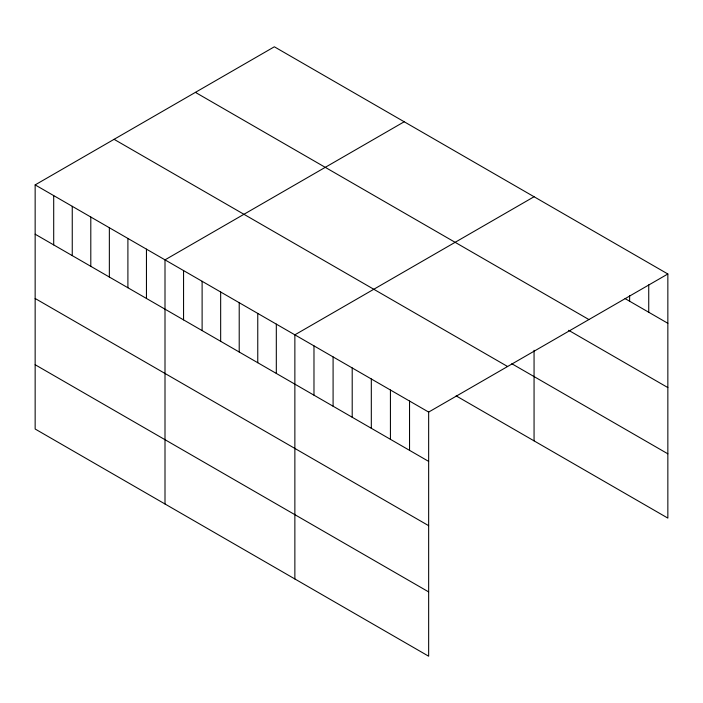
<?xml version="1.0" encoding="UTF-8"?>
<svg xmlns="http://www.w3.org/2000/svg" width="703" height="703" viewBox="0 0 703 703"><rect width="100%" height="100%" fill="white"/><g stroke="black" fill="none" stroke-linecap="round" stroke-linejoin="round"><path stroke-width="1.05" d="M35.15 184.898L428.654 412.081L428.654 656.207L35.15 429.015L35.15 184.898L274.346 46.793L667.85 273.985L667.85 518.102L456.142 395.877M404.199 121.768L165.003 259.864L165.003 503.989M534.06 196.743L294.865 334.839L294.865 578.956M428.654 412.081L667.85 273.985M625.072 298.59L667.85 323.292M195.408 92.374L588.912 319.557M568.648 330.305L667.85 387.581M511.793 363.715L667.85 453.813M114.088 139.326L507.592 366.509M35.15 234.196L428.654 461.388M35.15 298.485L428.654 525.677M35.15 364.725L428.654 591.908M648.737 284.864L648.737 312.255M629.624 295.743L629.624 301.218M534.06 350.287L534.06 440.86M409.541 401.053L409.541 450.351M390.429 390.016L390.429 439.313M371.316 378.979L371.316 428.276M352.203 367.941L352.203 417.248M333.09 356.913L333.09 406.211M313.977 345.876L313.977 395.174M276.314 324.127L276.314 373.434M257.764 313.415L257.764 362.722M239.213 302.712L239.213 352.01M220.663 292L220.663 341.298M202.113 281.288L202.113 330.586M183.562 270.576L183.562 319.883M146.452 249.161L146.452 298.459M127.902 238.449L127.902 287.747M109.352 227.737L109.352 277.035M90.801 217.025L90.801 266.332M72.251 206.313L72.251 255.62M53.7 195.61L53.7 244.908"/></g></svg>
